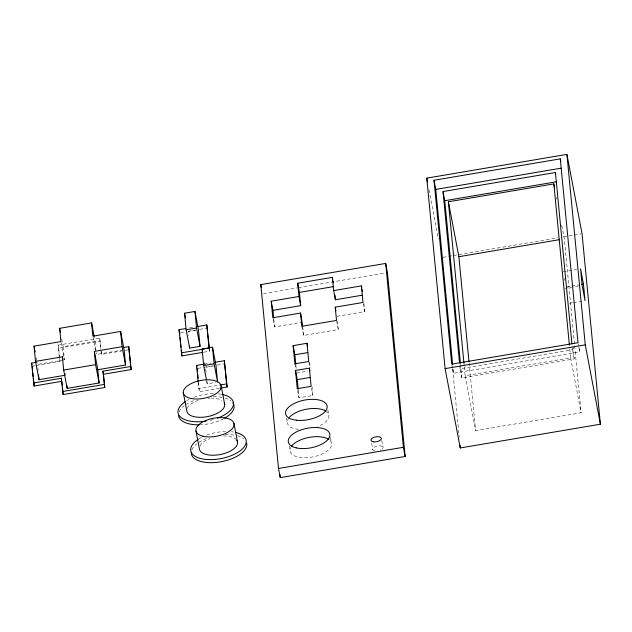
<?xml version="1.0" encoding="UTF-8"?>
<svg xmlns="http://www.w3.org/2000/svg" width="632" height="632" viewBox="0 0 632 632"><rect width="100%" height="100%" fill="white"/><g stroke="black" fill="none" stroke-linecap="round" stroke-linejoin="round"><path stroke-width="0.47" stroke-dasharray="3.16 2.37" d="M442.858 257.303L447.725 256.474M448.704 256.308L452.591 255.652M453.571 255.486L557.708 237.83M563.554 236.842L573.287 235.191M574.259 235.025L581.069 233.872M263.505 293.596L297.396 287.852M298.359 287.686L385.496 272.921M59.171 356.495L58.073 345.143L99.706 338.081L101.562 354.386L121.66 350.981M61.122 342.544L64.432 359.885L63.161 346.636L95.076 341.225L94.342 337.37M36.008 365.501L59.937 361.441L58.658 348.192L100.291 341.13M189.576 327.897L195.32 326.926M180.586 332.574L184.418 331.918M188.241 331.271L195.904 329.975M199.728 329.327L206.427 328.19M195.612 330.244L188.044 331.524L188.415 335.418M563.183 271.736L576.676 269.453M63.477 360.05L37.541 364.443L37.169 362.515M123.145 349.93L96.348 354.473L96.167 352.585M32.185 366.149L35.052 365.659M125.492 350.326L128.359 349.844M273.15 319.587L274.549 326.91L302.301 322.209M336.99 316.324L364.751 311.623L363.993 303.826M567.054 286.833L570.909 286.178M571.873 286.012L578.62 284.866M564.779 288.303L578.272 286.012M203.875 352.19L209.619 351.218L209.437 349.283M301.835 326.302L303.581 335.458L338.27 329.58L337.362 320.108M204.255 364.127L210.954 362.997M569.614 303.234L572.505 302.744M573.469 302.578L584.071 300.777M198.14 368.314L202.919 367.508M203.875 367.342L213.45 365.723M217.274 365.075L223.973 363.937M206.056 372.137L205.59 367.271L215.054 365.667M206.632 380.946L207.185 383.837L215.702 382.392M219.509 388.261L199.412 391.666L198.835 388.617L218.933 385.212M296.621 372.998L307.721 371.118M573.019 346.17L574.243 358.897L461.842 377.952L460.096 368.796L572.497 349.741L572.213 346.802M297.617 390.529L299.015 397.852L312.887 395.498L312.058 386.863M452.607 368.709L453.476 373.291L579.757 351.882L579.283 346.992M574.654 345.933L581.092 412.751L475.627 430.629L465.152 375.708L570.617 357.831L569.669 348.003M556.429 197.389L556.8 199.317M561.761 225.34L564.329 238.825L574.559 344.946M578.185 343.642L578.707 346.391M578.88 347.3L579.757 351.882M564.455 278.412L564.818 280.316M572.497 349.741L574.243 358.897M570.617 357.831L581.092 412.751M428.97 189.742L438.379 239.086M451.904 365.051L452.425 367.792M363.179 303.384L364.751 311.623M381.736 440.457L383.134 447.78M371.624 443.332L372.848 449.739M336.524 320.424L338.27 329.58M327.874 410.01L328.924 415.508M330.449 437.423L331.5 442.913M308.922 362.413L309.798 366.987M311.489 388.174L312.887 395.498M294.875 363.85L295.918 369.341M286.415 417.989L287.291 422.563M289.093 445.979L290.135 451.477M209.034 348.169L209.619 351.218M204.673 362.452L205.59 367.271M100.986 351.337L101.562 354.386M93.038 337.132L95.795 351.582M61.683 338.926L63.161 346.636M65.538 373.196L65.902 375.124M58.073 345.143L58.658 348.192M59.353 358.391L59.937 361.441M36.253 357.704L36.988 361.551M469.094 362.831L475.627 430.629M463.92 362.934L464.204 365.881M464.299 366.868L465.152 375.708M460.523 364.245L461.842 377.952M459.812 365.865L460.096 368.796M453.097 369.372L453.476 373.291M452.678 369.404L459.203 437.154M309.664 362.018L310.217 367.769M302.76 326.942L303.581 335.458M295.879 365.328L296.25 369.167M298.272 390.173L299.015 397.852M273.798 319.12L274.549 326.91M206.901 380.914L207.185 383.837M198.48 382.005L199.412 391.666M198.274 382.818L198.835 388.617M99.706 338.081L100.804 349.441M95.076 341.225L96.08 351.637M37.904 368.259L38.094 370.162M325.654 411.005A21.125 9.954 -10.8 0 1 317.778 426.545M298.525 429.404A21.125 9.954 -10.8 0 1 289.598 417.12M330.133 440.567A21.125 9.954 -10.8 0 1 312.01 457.094A21.125 9.954 -10.8 0 1 290.736 447.456M375.139 450.979A5.285 2.489 -10.8 0 1 373.536 447.74A5.285 2.489 -10.8 0 1 380.725 445.9A5.285 2.489 -10.8 0 1 382.328 449.147M381.459 449.779A5.285 2.489 -10.8 0 1 380.346 450.324M223.823 418.637A28.171 13.272 -10.8 0 1 200.368 424.783M179.18 411.882A28.171 13.272 -10.8 0 1 184.244 405.847M185.792 404.717A28.171 13.272 -10.8 0 1 193.7 400.641M213.276 396.714A28.171 13.272 -10.8 0 1 223.459 397.654M225.039 398.065A28.171 13.272 -10.8 0 1 231.154 401.075M213.292 419.545A28.171 13.272 -10.8 0 1 209.721 420.438M186.661 400.743A28.171 13.272 -10.8 0 1 189.055 399.408M193.937 397.267A28.171 13.272 -10.8 0 1 213.695 393.649M218.506 393.886A28.171 13.272 -10.8 0 1 221.192 394.257M187.19 408.477A19.252 9.069 -10.8 0 1 198.132 400.412M208.173 398.239A19.252 9.069 -10.8 0 1 209.808 398.136M210.764 398.105A19.252 9.069 -10.8 0 1 221.729 400.404M191.875 449.842A28.171 13.272 -10.8 0 1 196.718 443.917M198.811 442.392A28.171 13.272 -10.8 0 1 206.245 438.576M225.166 434.603A28.171 13.272 -10.8 0 1 236.526 435.59M237.45 435.835A28.171 13.272 -10.8 0 1 243.802 438.869M198.962 438.869A28.171 13.272 -10.8 0 1 201.308 437.526M206.601 435.156A28.171 13.272 -10.8 0 1 225.466 431.522M231.62 431.782A28.171 13.272 -10.8 0 1 233.421 432.035M199.933 446.074A19.371 9.125 -10.8 0 1 209.792 438.616M223.404 435.914A19.371 9.125 -10.8 0 1 236.297 439.627"/><path stroke-width="0.95" d="M426.758 178.137L566.912 154.374L582.048 233.706L600.4 424.198L460.246 447.954L445.11 368.622L426.758 178.137L427.493 182M560.292 158.861L578.011 342.726L451.73 364.135L434.01 180.27L560.292 158.861L560.813 161.61M452.631 364.482L435.756 189.426L561.066 168.183M459.527 362.926L443.016 191.559L555.417 172.504L555.765 174.337M460.428 363.266L444.762 200.715L556.199 181.826M463.92 362.934L448.388 201.782L553.853 183.904L554.588 187.759M260.795 284.605L385.686 263.433L387.432 272.59L405.152 456.454L280.252 477.626L278.507 468.47L260.795 284.605L261.316 287.355M273.703 318.141L272.953 310.352L300.706 305.643L298.96 296.487L297.68 283.239L332.377 277.353L332.724 279.186M468.999 361.844L458.872 256.703L559.494 239.647M64.938 375.29L39.01 379.682L35.518 361.378L34.049 346.139L60.941 341.58L59.661 328.324L91.585 322.92L94.152 336.406M300.706 305.643L299.426 292.395L333.159 286.675M184.552 313.219L194.956 311.45L198.448 329.762L200.044 346.32L189.64 348.09L186.148 329.778L184.552 313.219L185.468 318.038M302.665 325.993L300.555 313.053L272.803 317.762L271.207 301.195L298.96 296.487M362.191 295.215L335.395 299.758L333.649 290.609L361.401 285.901L361.757 287.734M35.518 361.378L62.41 356.819L63.69 370.068L67.182 388.38L99.098 382.968L97.818 369.712L125.57 365.012L124.101 349.773L120.609 331.46L92.857 336.169L91.585 322.92M202.919 352.356L181.866 355.927L179.046 329.683L185.745 328.545M197.231 326.602L206.806 324.974L209.342 348.319M186.148 329.778L196.552 328.016L194.956 311.45M300.555 313.053L301.835 326.302L336.524 320.424L335.244 307.176L363.005 302.467L361.401 285.901M99.098 382.968L95.606 364.656L94.326 351.408L122.079 346.699L120.609 331.46M62.213 385.109L61.849 381.317L34.096 386.026L31.6 363.1L36.387 362.286M123.951 347.442L128.738 346.628L131.235 369.554L103.482 374.262L104.762 387.511L63.129 394.573L61.272 378.268L33.512 382.976M63.69 370.068L95.606 364.656M581.511 284.376L583.439 284.052L580.532 268.798L582.127 285.364L585.034 300.619L583.439 284.052M206.451 379.982L203.694 365.525L202.098 348.959L212.502 347.197L215.994 365.501L217.59 382.068L214.098 363.763L212.502 347.197M181.281 352.869L205.21 348.817M207.122 348.493L209.034 348.169L206.806 324.974M104.762 387.511L102.898 371.213L130.65 366.505L128.738 346.628M306.994 343.279L308.748 361.496L294.875 363.85L293.114 345.625L306.994 343.279L307.515 346.02M198.179 381.854L196.599 365.43L204.255 364.127M214.777 362.341L224.352 360.722L227.165 386.966L220.465 388.095M203.694 365.525L214.098 363.763M62.544 391.516L104.177 384.461M295.784 364.372L294.86 354.781L307.816 352.585M309.388 368.124L311.142 386.342L297.269 388.696L295.507 370.471L309.388 368.124L309.909 370.865M219.889 385.046L226.588 383.908L224.352 360.722M298.178 389.217L297.253 379.627L310.209 377.43M445.11 368.622L585.264 344.867L566.912 154.374M278.507 468.47L403.398 447.298L385.686 263.433M585.264 344.867L600.4 424.198M448.388 201.782L458.872 256.703M443.016 191.559L444.762 200.715M434.01 180.27L435.756 189.426M403.398 447.298L405.152 456.454M362.104 289.567L362.452 291.392M333.072 281.019L333.42 282.852M335.244 307.176L335.947 310.833M297.68 283.239L299.426 292.395M293.114 345.625L294.86 354.781M295.507 370.471L297.253 379.627M271.207 301.195L272.953 310.352M226.588 383.908L227.165 386.966M233.974 423.495L237.466 441.808M221.216 386.192A19.252 9.069 -10.8 0 1 193.518 398.855A19.252 9.069 -10.8 0 1 192.01 383.174A19.252 9.069 -10.8 0 1 221.216 386.192L224.708 404.496M202.098 348.959L202.461 350.886M196.552 328.016L200.044 346.32M196.599 365.43L196.892 366.955M179.046 329.683L179.82 334.668M195.983 431.032L199.475 449.344A19.371 9.125 -10.8 0 0 222.124 454.116A19.371 9.125 -10.8 0 0 236.826 440.314M183.28 392.622L186.772 410.926A19.252 9.069 -10.8 0 0 208.26 416.456A19.252 9.069 -10.8 0 0 224.265 402.971M130.65 366.505L131.235 369.554M122.079 346.699L125.57 365.012M102.898 371.213L103.482 374.262M94.326 351.408L97.818 369.712M59.661 328.324L60.403 332.179M62.41 356.819L62.963 359.711M61.272 378.268L61.557 379.793M34.049 346.139L34.412 348.066M34.784 349.994L35.147 351.921M31.6 363.1L31.892 364.625M555.417 172.504L571.928 343.871M553.853 183.904L569.385 345.056M459.962 445.007L460.246 447.954M334.944 295.026L335.395 299.758M332.377 277.353L333.649 290.609M279.976 474.695L280.252 477.626M197.176 368.48L197.46 371.379M197.737 374.278L198.108 378.141M189.45 346.139L189.64 348.09M180.096 337.567L180.468 341.43M180.657 343.358L181.029 347.229M181.305 350.128L181.866 355.927M66.905 385.536L67.182 388.38M62.489 387.945L63.129 394.573M38.552 374.926L39.01 379.682M32.185 366.149L32.548 369.933M32.817 372.769L33.188 376.561M33.37 378.45L34.096 386.026M289.598 417.12A21.125 9.954 -10.8 0 1 325.654 411.005M291.636 446.081A21.125 9.954 -10.8 0 1 309.625 437.297A21.125 9.954 -10.8 0 1 328.948 439.548M232.797 402.789A28.171 13.272 -10.8 0 1 224.629 418.187M199.364 424.815A28.171 13.272 -10.8 0 1 178.564 415.469M222.045 394.415A28.171 13.272 -10.8 0 1 217.542 418.155M206.111 421.109A28.171 13.272 -10.8 0 1 180.397 416.962A28.171 13.272 -10.8 0 1 185.208 401.668M246.685 443.143A28.171 13.272 -10.8 0 1 220.157 461.905A28.171 13.272 -10.8 0 1 191.283 452.37M235.941 432.541A28.171 13.272 -10.8 0 1 239.631 451.177A28.171 13.272 -10.8 0 1 199.949 458.326A28.171 13.272 -10.8 0 1 198.235 439.335M296.258 447.883A21.125 9.954 -10.8 0 0 329.707 436.396A21.125 9.954 -10.8 0 0 301.259 429.839A21.125 9.954 -10.8 0 0 296.258 447.883M296.779 420.248A21.125 9.954 -10.8 0 0 327.178 406.352A21.125 9.954 -10.8 0 0 295.12 403.034A21.125 9.954 -10.8 0 0 296.779 420.248M373.394 441.831A5.285 2.489 -10.8 0 0 381.388 438.624A5.285 2.489 -10.8 0 0 373.773 437.407A5.285 2.489 -10.8 0 0 373.394 441.831M202.967 436.23A19.371 9.125 -10.8 0 0 233.848 425.928A19.371 9.125 -10.8 0 0 208.125 419.64A19.371 9.125 -10.8 0 0 202.967 436.23"/></g></svg>
